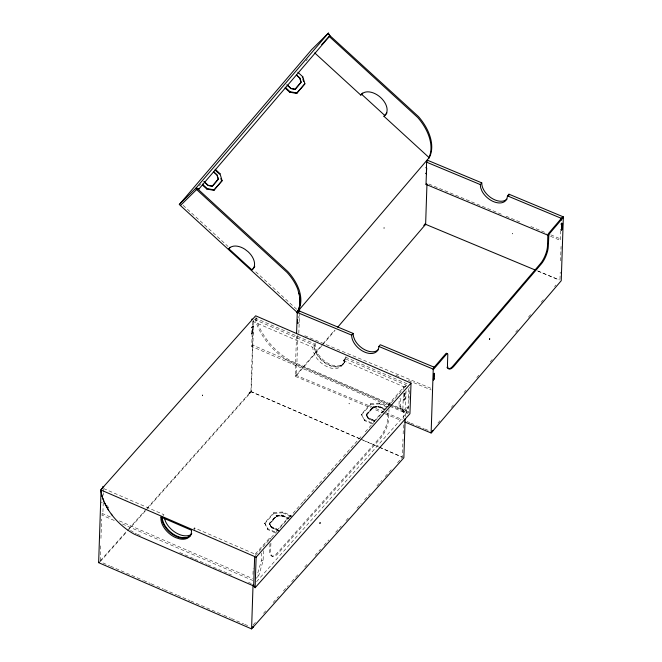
<?xml version="1.0" encoding="UTF-8"?>
<svg xmlns="http://www.w3.org/2000/svg" width="662" height="662" viewBox="0 0 662 662"><rect width="100%" height="100%" fill="white"/><g stroke="black" fill="none" stroke-linecap="round" stroke-linejoin="round"><path stroke-width="0.5" stroke-dasharray="3.31 2.48" d="M252.536 321.889L251.725 346.449L389.082 405.93M100.21 560.706L100.781 543.452M100.947 538.38L101.592 519.099M103.239 502.673L102.867 513.753L101.725 515.036L114.94 520.762M103.487 495.193L103.553 493.19M103.586 492.197L103.686 489.193M175.72 477.501L175.744 476.789M249.069 393.6L249.094 392.889L250.037 393.294M251.254 333.88L251.469 327.4L252.47 326.275L253.414 326.68L252.346 327.88L252.197 334.285L251.254 333.88L252.255 332.754L253.198 333.16L252.197 334.285L252.47 326.275M249.5 393.12L249.524 392.409L250.459 392.814M249.93 392.64L249.946 391.929L250.89 392.334M147.336 507.953L250.923 391.523L253.273 320.59M253.678 320.607L251.32 391.854L146.203 509.988M252.983 574.409L253.182 568.368M263.435 550.701L263.104 560.822L258.801 575.435L257.253 574.765L261.556 560.151L261.788 553.068M275.119 532.753L267.771 529.567L264.635 522.955L273.861 512.587L282.724 511.983L290.37 515.293L275.442 532.074L267.796 528.764L264.635 522.955M267.771 529.567L267.796 528.764M279.182 531.056L271.263 527.622L269.393 523.336L276.468 515.392L281.78 515.036L288.152 517.792L288.127 518.594L277.635 530.386L277.659 529.575L271.288 526.82L269.393 523.336M269.583 524.163L269.608 523.352L276.584 515.516L281.731 515.168L288.053 517.907L288.02 518.71L281.706 515.971L276.559 516.327L269.583 524.163L271.42 527.54L279.356 530.858M269.939 543.734L269.707 550.776A15.267 5.503 -66.6 0 0 277.229 552.985L379.483 438.054A15.267 5.503 -66.6 0 0 387.733 418.119L387.932 412.078M271.263 527.622L271.288 526.82M270.915 543.13L270.642 551.181A15.267 5.503 -66.6 0 0 278.164 553.391L380.418 438.459A15.267 5.503 -66.6 0 0 388.677 418.525L388.975 409.472M271.42 527.54L269.608 523.352M264.61 523.758L273.836 513.389L273.861 512.587M269.368 524.139L276.435 516.194L276.468 515.392M276.559 516.327L276.584 515.516M277.734 530.27L277.767 529.468L271.445 526.729M281.706 515.971L281.731 515.168M289.675 519.265L281.747 515.839L281.78 515.036M290.974 516.368L282.699 512.785L282.724 511.983M384.076 413.378L295.153 376.306L296.535 334.658M297.817 335.402L296.493 375.462L321.782 345.862M298.827 333.234L299.456 314.26M315.302 343.404L315.261 344.794A17.866 11.246 41.7 0 0 330.123 364.365A17.866 11.246 41.7 0 0 345.845 358.034L345.895 356.653M372.027 423.846L364.671 420.66L361.51 414.851L361.535 414.048L370.761 403.671L379.624 403.067L388.826 407.056M364.671 420.66L361.535 414.048M366.268 415.231L366.301 414.429L373.368 406.485L378.681 406.12L385.052 408.884L385.027 409.687L378.656 406.923L373.343 407.287L366.268 415.231L368.163 418.715L374.709 421.28L374.551 421.76M366.516 414.445L368.345 417.821L374.667 420.552L374.634 421.363L368.32 418.624L366.516 414.445L373.484 406.609L378.639 406.261L384.953 408.992L384.92 409.795L375.387 420.519M368.163 418.715L366.301 414.429M368.32 418.624L368.345 417.821M361.51 414.851L370.737 404.474L370.761 403.671M373.343 407.287L373.368 406.485M366.483 415.248L373.459 407.411L373.484 406.609M374.535 421.471L374.56 420.668L368.188 417.904M384.92 409.795L378.606 407.064L378.639 406.261M378.656 406.923L378.681 406.12M386.956 407.064L379.599 403.878L379.624 403.067M408.677 388.627L408.04 407.817L404.225 412.112L402.67 411.433L399.004 405.674L399.236 398.582M404.225 412.112L400.551 406.344L400.849 397.233M403.365 394.229L402.777 411.863L403.928 410.581L392.591 405.674M403.53 389.306L403.613 386.707L406.261 385.193L403.63 388.735M404.424 393.038L404.184 398.656L403.183 399.782L404.118 400.187L404.333 393.708L405.401 392.516L404.465 392.103M397.564 462.68L402.372 457.268L402.984 438.997M403.15 433.924L403.522 422.761M403.655 418.698L403.928 410.581M405.218 416.638L406.071 390.936M256.608 581.641L406.286 413.411L406.493 407.147L408.04 407.817M408.768 405.789L408.57 411.88L391.201 404.358M408.975 399.699L409.381 387.527M560.648 230.707L560.325 240.372L561.053 239.512M559.969 279.29L560.209 272.099M560.582 260.803L561.062 246.421M404.118 400.187L405.119 399.062L405.401 392.516M194.049 530.27L194.529 527.92L254.762 554.011L254.738 554.615L268.995 538.669A3.442 1.241 -66.6 0 1 269.93 538.81L270.071 539.489M345.092 358.696L343.379 360.616L342.75 363.744L341.112 366.21A17.866 11.246 41.7 0 1 314.624 354.733L313.2 350.951L312.795 347.376L314.5 345.448A17.866 11.246 41.7 0 0 329.37 365.027A17.866 11.246 41.7 0 0 345.092 358.696L406.261 385.193M275.367 533.241L277.808 530.188M302.865 502.028L288.078 518.95M249.615 392.988L250.228 392.301M390.472 403.522L390.274 403.812A3.442 1.241 -66.6 0 0 389.405 405.674M199.303 185.782L200.644 184.218M306.092 60.805L307.375 59.299M298.463 317.967L299.373 316.899L298.537 316.552M298.322 323.602L299.183 322.601L298.347 322.253M295.153 376.306L322.452 344.356M323.122 343.578L334.517 330.239M322.452 345.076L335.096 330.28M437.93 423.101L439.94 420.751M451.335 407.411L453.346 405.061M464.07 392.508L466.081 390.15M476.814 377.597L478.825 375.246M490.219 361.907L492.23 359.557M515.69 332.092L517.701 329.742M528.433 317.189L531.114 314.053M541.168 302.286L543.85 299.141M554.574 286.588L555.914 285.024M251.725 346.449L252.867 345.167L391.647 405.268M100.591 560.491L128.089 529.583M128.776 528.806L146.65 508.722M100.177 561.724L126.972 531.611M127.658 530.841L145.516 510.766M163.084 515.64L163.936 514.68L103.702 488.589M193.668 528.88L194.529 527.92M341.112 366.21L342.825 364.29M342.693 364.63L343.578 363.628M387.27 406.385L372.342 423.167L364.696 419.857M255.184 555.575L270.609 538.28M271.279 537.536L274.606 533.795M303.552 501.25L311.099 492.768M311.785 491.998L322.766 479.66M323.453 478.891L342.668 457.293M343.355 456.523L362.561 434.926M365.308 431.847L371.481 424.905M387.419 406.998L402.943 389.504M373.98 422.397L372.168 424.135M385.549 409.397L387.262 407.478M402.67 411.433L406.493 407.147M256.219 578.331L258.801 575.435M253.207 624.928L256.641 621.064M263.517 613.343L266.952 609.479M273.141 602.519L278.636 596.338M283.452 590.934L288.26 585.522M291.702 581.658L297.883 574.707M304.76 566.978L307.507 563.892M315.071 555.393L320.573 549.212M324.008 545.347L328.824 539.944M335.692 532.215L341.195 526.033M346.003 520.622L349.445 516.757M357.008 508.259L361.129 503.625M364.563 499.76L370.066 493.579M376.943 485.858L381.751 480.447M385.193 476.582L391.374 469.631M269.74 539.216L269.93 539.075A3.442 1.241 -66.6 0 1 270.584 538.942L269.641 538.537M406.245 385.797L403.597 387.311L389.339 403.406A3.442 1.241 -66.6 0 0 388.205 406.211M370.737 404.474L379.599 403.878M373.459 407.411L378.606 407.064M273.836 513.389L282.699 512.785M276.435 516.194L281.747 515.839M409.058 412.525L406.327 412.294L390.307 405.359M406.286 413.411L408.115 413.568M428.893 184.036L501.291 214.215M506.049 216.201L521.292 222.556M530.816 226.52L547.011 233.272M550.825 234.861L561.302 239.23M550.519 236.284L561.161 240.72M537.461 270.816L559.332 279.935M538.024 271.18L558.985 279.918M304.834 335.733L430.921 388.296M395.967 375.271L400.725 377.257M408.346 380.435L431.21 389.968M295.657 375.114L385.077 412.385M386.029 412.782L402.223 419.534M406.989 421.52L409.844 422.712M410.796 423.109L416.514 425.492M417.465 425.889L424.135 428.67M425.087 429.067L429.845 431.053M385.011 413.767L401.015 420.436M255.044 317.992L314.433 343.71L314.367 345.796A17.866 11.246 41.7 0 0 329.229 365.374A17.866 11.246 41.7 0 0 344.952 359.036L345.026 356.959L407.875 384.175M254.266 319.365L314.5 345.448M252.553 321.285L312.795 347.376M343.379 360.616L403.613 386.707M251.469 327.4L252.412 327.806M403.398 393.302L404.333 393.708M404.184 398.656L405.119 399.062M399.004 405.674L400.551 406.344M390.257 403.944L290.403 360.699A51.893 32.661 41.7 0 1 255.987 317.437M389.364 404.945L289.509 361.7A51.893 32.661 41.7 0 1 255.739 320.905L255.275 318.96M390.026 406.344L403.721 412.269M250.923 391.523L359.483 438.542M360.434 438.947L378.366 446.718M379.309 447.123L401.966 456.937M250.377 391.441L358.945 438.459M362.718 440.098L378.772 447.049M379.715 447.454L402.372 457.268M290.519 515.905L292.066 516.575M277.651 530.667L279.198 531.338M271.759 556.006L272.694 556.411M261.556 560.151L263.104 560.822M101.327 502.384L102.271 502.797M101.931 513.348L111.845 517.643M119.4 520.911L252.503 578.555M122.495 524.031L252.785 580.45M137.34 534.201L142.049 536.245M179.733 552.563L193.858 558.678M194.802 559.092L207.049 564.396M207.992 564.802L227.778 573.366M228.713 573.78L231.543 574.997M248.498 582.345L251.328 583.57M103.007 562.948L109.619 565.811M110.562 566.225L142.661 580.127M143.604 580.533L150.216 583.396M151.159 583.801L155.876 585.845M156.82 586.259L163.431 589.122M164.375 589.528L176.646 594.84M177.59 595.254L189.87 600.566M190.813 600.972L222.912 614.874M223.855 615.288L230.467 618.151M231.41 618.556L243.682 623.869M244.626 624.283L249.351 626.326M135.098 533.15L136.397 533.795M183.151 205.336L228.042 246.43M255.772 271.817L296.684 309.27M133.385 532.165A47.143 29.674 41.7 0 1 130 530.03M108.758 508.06A48.21 30.344 41.7 0 1 107.36 505.652M202.646 394.908L202.613 395.859L202.646 394.908M349.031 403.357L349.213 403.903L349.031 403.357M384.051 227.571L384.026 228.407L384.051 227.571M512.479 233.438L512.645 233.918L512.479 233.438"/><path stroke-width="0.99" d="M297.495 323.255L297.577 319.498M425.592 173.336L426.427 173.684L426.568 160.328M405.152 418.69L403.853 457.756L251.585 628.9L98.646 562.667L101.038 490.707M101.609 489.946L101.642 488.904M251.585 628.9L253.05 584.695M253.67 585.969L254.647 556.552M252.578 627.783L252.603 627.071M253.008 627.303L253.025 626.591M253.43 626.823L253.455 626.111M253.174 585.506L255.11 587.732L256.128 557.189L411.028 383.099L255.648 315.807L100.748 489.905C102.296 500.886 108.047 510.89 115.337 519.074A47.143 29.674 41.7 0 0 134.212 534.151L255.151 586.615M296.568 333.631L297.271 312.456L299.563 311.09L353.119 333.416L353.483 336.561L354.749 339.871A15.723 9.996 40.5 0 0 378.308 349.693M299.547 311.62L298.711 311.272L297.246 312.985L299.547 311.62L299.621 309.262L298.934 309.228M361.038 300.523L361.055 299.894M411.028 383.099L409.935 413.717L255.11 587.732M548.624 235.498L426.014 184.384L426.618 167.983L425.782 167.635M426.427 173.684L426.618 167.983M427.354 160.717L427.371 160.187L481.762 182.861A15.723 9.996 40.5 0 0 491.477 198.07A15.723 9.996 40.5 0 0 506.951 199.138M426.957 184.268L425.625 224.327L337.761 327.16M404.78 422.008L431.127 432.989L433.246 369.131L433.875 367.079L380.319 344.753L378.854 346.458A15.723 9.996 40.5 0 1 364.878 352.192A15.723 9.996 40.5 0 1 351.663 335.129L297.271 312.456M433.411 380.005L433.651 373.79M447.826 368.362A13.439 4.692 -67.4 0 0 453.048 365.921L540.415 263.666A13.439 4.692 -67.4 0 0 547.474 246.041L547.797 236.301A3.029 1.059 -67.4 0 1 548.856 233.082L561.037 218.766L563.337 217.401L549.692 233.429A3.029 1.059 -67.4 0 0 548.823 235.498L548.31 246.388A13.439 4.692 -67.4 0 1 541.251 264.014L453.884 366.268A13.439 4.692 -67.4 0 1 447.471 364.414L447.793 354.675A3.029 1.059 -67.4 0 0 446.867 353.773L433.229 369.669L433.875 367.079M431.98 431.996L431.996 431.367M432.344 431.566L432.369 430.937M434.313 378.945L434.504 373.244L433.602 374.303L433.461 379.947L434.313 378.945L433.478 378.598M432.708 431.144L432.733 430.515M560.979 220.52L561.062 218.228L563.354 216.871L561.235 280.721L431.127 432.989M561.508 230.086L561.699 224.385L562.609 223.317L562.369 229.085L561.508 230.086L560.673 229.739M102.776 488.084L102.833 486.678A1.01 0.637 41.7 0 1 102.991 486.471L103.769 486.512M561.773 222.97L561.533 228.738L562.369 229.085M299.828 304.578L299.414 306.672M299.952 303.453L299.952 297.95L297.834 289.443A41.491 26.372 40.5 0 0 287.093 272.454L195.505 188.521L198.418 189.597L287.854 271.569A41.491 26.372 40.5 0 1 298.579 288.508L299.108 289.923A42.426 26.968 40.5 0 1 299.133 308.906L297.801 311.388L298.198 310.66M563.354 216.871L508.962 194.198L507.497 195.902L506.935 198.666L505.487 200.843A15.723 9.996 40.5 0 1 481.936 191.028L480.67 187.71L480.306 184.574L481.762 182.861M299.058 307.847L298.438 309.617M427.371 160.187L426.75 162.248L480.306 184.574M198.418 189.597L329.85 35.88L328.402 33.1L311.67 49.617L179.319 204.508L297.039 312.282C299.762 307.971 300.474 302.7 299.903 297.701M327.789 33.704L418.5 116.62A45.661 29.029 40.5 0 1 429.39 157.391L297.039 312.282M179.319 204.508L196.126 187.909L328.402 33.1M202.44 185.054L206.784 189.026L213.776 190.35L222.101 180.685L219.983 173.659L215.109 169.199M285.231 88.154L289.575 92.134L296.568 93.45L304.901 83.784L302.782 76.767L297.9 72.299M213.776 190.35L222.101 180.685M296.568 93.45L304.901 83.784M228.804 248.713L229.375 248.151A15.723 9.996 40.5 0 1 244.849 249.218L248.093 251.725A15.723 9.996 40.5 0 1 252.553 269.368L251.974 269.93L228.804 248.713L230.136 247.257M314.715 52.91L360.782 95.08L362.693 93.061M251.974 269.93L253.314 268.474A15.723 9.996 40.5 0 0 254.762 266.29M329.237 36.484L417.739 117.513A45.661 29.029 40.5 0 1 429.779 155.553L428.628 158.284L429.199 157.721L383.96 116.297L384.721 115.403L361.543 94.186M426.014 184.384L426.742 183.531M351.663 335.129L353.119 333.416M433.858 367.609L446.031 353.425A3.029 1.059 -67.4 0 1 446.833 353.541L446.908 353.748M98.646 562.667L99.217 562.03M321.74 44.586L327.003 38.694M327.558 38.148L329.85 35.88M302.335 77.206L302.782 76.767M289.575 92.134L290.022 91.695L297.015 93.011M180.445 205.526L196.622 189.547M219.983 173.659L219.544 174.098L215.2 170.117M206.784 189.026L207.231 188.596L214.223 189.911M360.782 95.08L361.932 93.946A15.723 9.996 40.5 0 1 380.642 97.521A15.723 9.996 40.5 0 1 385.102 115.163M383.96 116.297L385.863 114.278A15.723 9.996 40.5 0 0 386.931 112.888M196.126 187.909L199.03 188.984M252.627 319.208L251.85 319.167A1.01 0.637 41.7 0 0 251.684 319.374M507.497 195.902L561.062 218.228M560.863 224.037L561.699 224.385M424.789 223.979L535.169 269.988M424.425 224.41L425.261 224.757M423.697 225.262L424.532 225.61M378.854 346.458L433.246 369.131M100.748 489.905L256.128 557.189M296.468 74.947L299.919 78.099L301.185 82.311L295.144 89.378L290.957 88.592L286.82 84.802M296.369 75.038L299.787 78.166L301.02 82.245L295.062 89.213L290.999 88.451L287.581 85.324M285.148 87.235L290.022 91.695M213.677 171.839L217.119 175L218.394 179.203L212.353 186.279L208.158 185.484L204.02 181.694M213.578 171.93L216.995 175.058L218.22 179.137L212.27 186.113L208.207 185.343L204.103 181.595M202.349 184.127L207.231 188.596M111.969 514.995L111.324 514.175M108.353 509.864L104.513 502.673M103.868 501.192L102.776 498.321M164.35 518.255L165.773 522.037A17.866 11.246 41.7 0 0 189.746 535.144M299.017 293.208L299.224 293.953M102.246 496.632L101.518 494.059M302.865 78.96L303.659 81.591M220.868 178.483L221.662 181.123M508.962 194.198A15.723 9.996 40.5 0 1 508.689 196.093M447.371 367.882A13.439 4.692 -67.4 0 1 447.024 367.195M190.548 535.434A17.866 11.246 41.7 0 1 173.626 534.333A17.866 11.246 41.7 0 1 162.231 517.452M191.765 533.448A17.866 11.246 41.7 0 1 174.677 535.674A17.866 11.246 41.7 0 1 161.809 517.072M160.949 517.03L160.916 518.073A17.866 11.246 41.7 0 0 175.778 537.652L179.75 538.926A17.866 11.246 41.7 0 0 191.5 531.321L191.541 530.279L160.949 517.03M320.077 522.715L319.945 523.319L320.077 522.715M489.681 338.82L489.566 339.349L489.681 338.82"/></g></svg>
